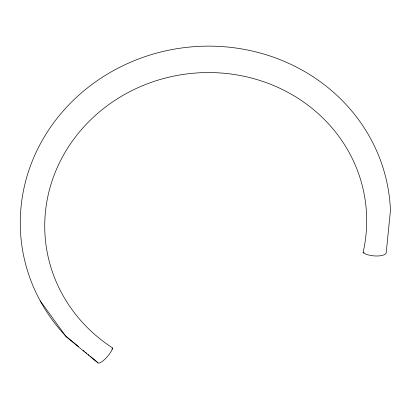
<?xml version="1.0" encoding="UTF-8"?>
<svg xmlns="http://www.w3.org/2000/svg" width="411" height="411" viewBox="0 0 411 411"><rect width="100%" height="100%" fill="white"/><g stroke="black" fill="none" stroke-linecap="round" stroke-linejoin="round"><path stroke-width="0.62" d="M78.393 346.473L65.673 335.972A185.361 173.416 -7.7 0 1 137.515 59.379A185.361 173.416 -7.7 0 1 390.45 210.581L386.242 252.436A12.392 4.434 5.6 0 1 377.01 256.007A12.392 4.434 5.6 0 1 363.067 252.631A161.158 150.642 -7.6 0 0 260.461 80.654A161.158 150.642 -7.6 0 0 63.006 155.975A161.158 150.642 -7.6 0 0 112.82 348.091A11.816 3.37 -50.5 0 1 104.456 359.625A11.816 3.37 -50.5 0 1 97.484 362.225M83.289 350.511L84.27 351.318M85.735 352.53L86.716 353.337M88.185 354.549L89.161 355.361M90.631 356.568L96.996 361.824M97.895 362.882L66.073 336.624L40.278 300.903M364.079 252.786A26.71 9.355 5.3 0 1 363.067 252.631M112.82 348.091A25.487 7.126 -50.2 0 1 111.869 349.232"/></g></svg>
